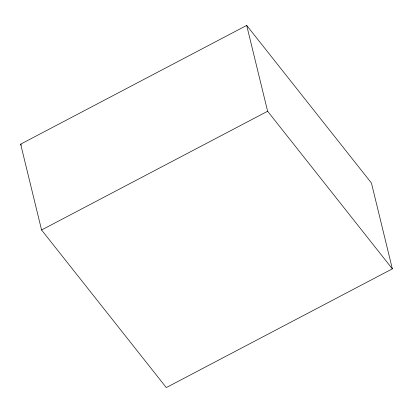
<?xml version="1.0" encoding="UTF-8"?>
<svg xmlns="http://www.w3.org/2000/svg" width="413" height="413" viewBox="0 0 413 413"><rect width="100%" height="100%" fill="white"/><g stroke="black" fill="none" stroke-linecap="round" stroke-linejoin="round"><path stroke-width="0.62" d="M20.65 144.152L246.695 25.415L371.426 183.011L392.35 268.848L166.305 387.585L41.574 229.989L20.65 144.152L21.45 145.164M41.574 229.989L267.624 111.252L246.695 25.415M267.624 111.252L392.35 268.848"/></g></svg>
